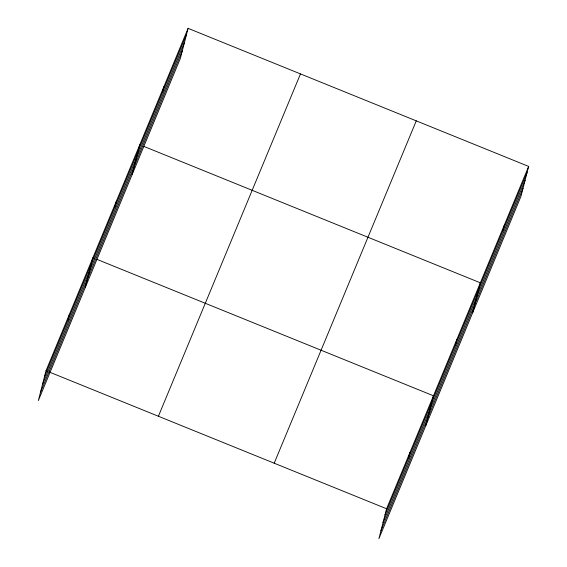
<?xml version="1.0" encoding="UTF-8"?>
<svg xmlns="http://www.w3.org/2000/svg" width="567" height="567" viewBox="0 0 567 567"><rect width="100%" height="100%" fill="white"/><g stroke="black" fill="none" stroke-linecap="round" stroke-linejoin="round"><path stroke-width="0.85" d="M188.095 28.35L46.019 370.698L38.343 400.578L180.419 58.238L188.095 28.35L528.657 166.422L520.981 196.302L378.905 538.65L386.581 508.762L528.657 166.422M67.891 320.312L69.457 314.21M85.227 287.611L92.903 257.723L94.533 258.382M114.775 207.338L116.341 201.235M132.111 174.636L139.787 144.748M162.375 92.655L163.941 86.545M408.46 458.384L410.026 452.275M425.796 425.675L433.464 395.787L96.971 259.374M455.344 345.409L456.91 339.3M472.68 312.7L480.348 282.82L143.855 146.399M502.936 230.719L504.502 224.617M44.453 376.8L186.522 34.452M42.433 384.646L184.509 42.305M40.356 392.733L182.432 50.385M158.406 416.256L300.475 73.916M274.194 463.204L416.27 120.856M385.014 514.871L527.09 172.524M383.001 522.717L525.077 180.37M380.925 530.804L523.001 188.457M46.019 370.698L47.642 371.357M49.272 372.016L386.581 508.762"/></g></svg>
